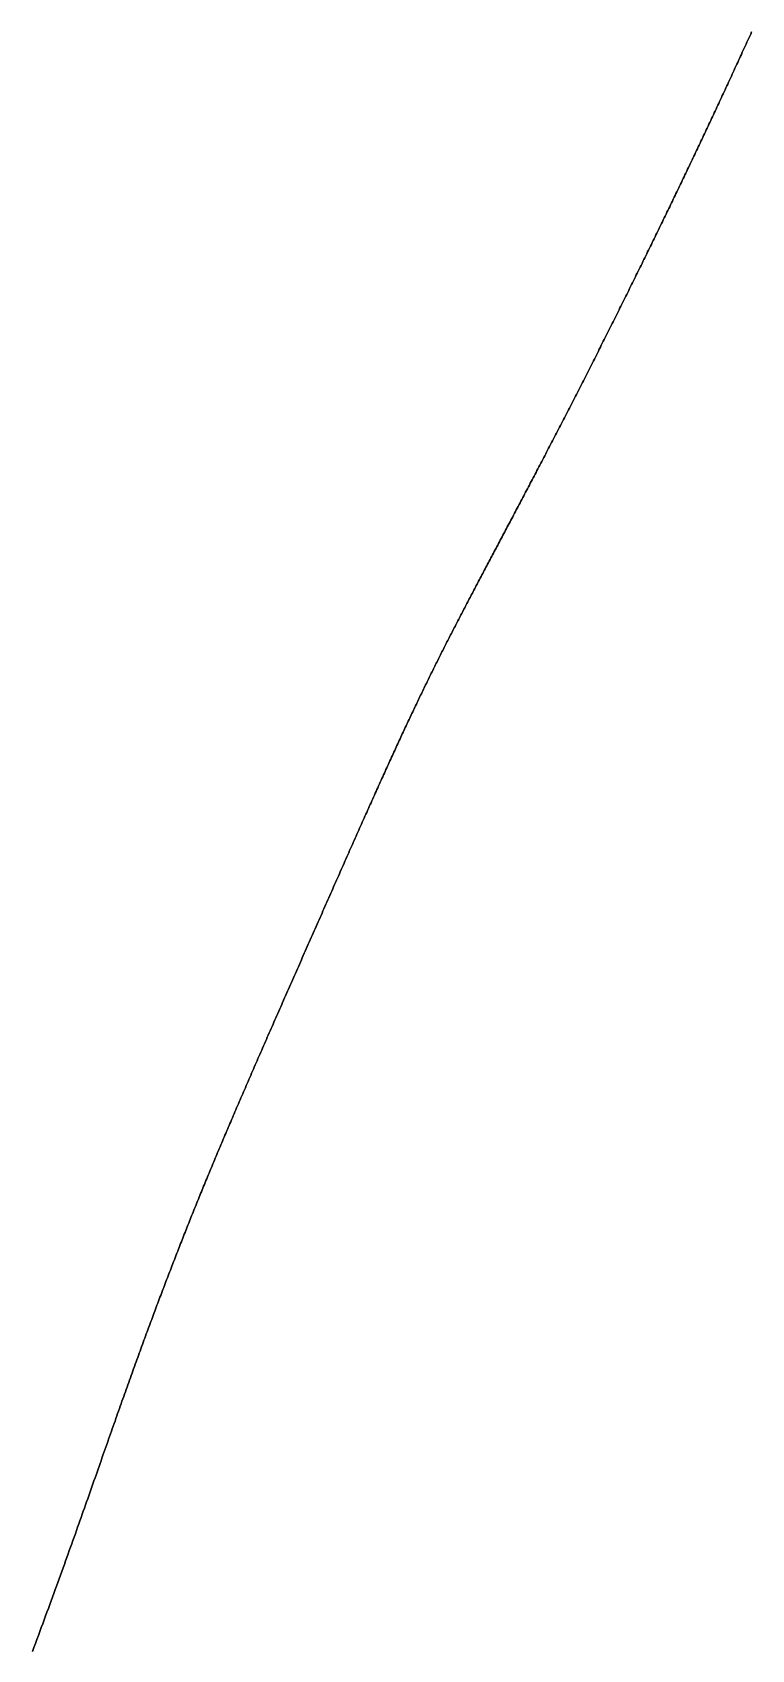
# Model space of a CAD drawing. Header units: inches. Extents: x 130170 to 284068, y 377793 to 804530.
# Drawn here: x 259587.8 to 259616.3, y 739371.6 to 739435.9 of the extents above; entities that cross this region are included whole.
import ezdxf

# ---------------------------------------------------------------- set-up
doc = ezdxf.new("R2010")
doc.units = ezdxf.units.IN
doc.header["$MEASUREMENT"] = 0
doc.layers.add('muni_il', color=7, linetype='Continuous')

msp = doc.modelspace()

# ---------------------------------------------------------------- linework, layer by layer
at = {"layer": 'muni_il'}
for points in [[(259587.757, 739371.545), (259587.817, 739371.704), (259587.877, 739371.863), (259587.936, 739372.02), (259587.995, 739372.177), (259588.053, 739372.333), (259588.111, 739372.489), (259588.168, 739372.643), (259588.225, 739372.797), (259588.282, 739372.95), (259588.338, 739373.102), (259588.394, 739373.253), (259588.449, 739373.404), (259588.504, 739373.553), (259588.558, 739373.702), (259588.612, 739373.85), (259588.666, 739373.997), (259588.719, 739374.142), (259588.772, 739374.287), (259588.824, 739374.432), (259588.876, 739374.575), (259588.927, 739374.717), (259588.978, 739374.858), (259589.029, 739374.999), (259589.079, 739375.138), (259589.128, 739375.276), (259589.178, 739375.414), (259589.226, 739375.551), (259589.275, 739375.686), (259589.323, 739375.821), (259589.371, 739375.955), (259589.418, 739376.088), (259589.465, 739376.219), (259589.511, 739376.35), (259589.557, 739376.48), (259589.603, 739376.609), (259589.648, 739376.738), (259589.693, 739376.865), (259589.738, 739376.991), (259589.782, 739377.117), (259589.826, 739377.241), (259589.87, 739377.365), (259589.913, 739377.488), (259589.956, 739377.609), (259589.998, 739377.73), (259590.041, 739377.85), (259590.083, 739377.97), (259590.124, 739378.088), (259590.165, 739378.206), (259590.206, 739378.322), (259590.247, 739378.438), (259590.287, 739378.553), (259590.327, 739378.668), (259590.367, 739378.781), (259590.407, 739378.894), (259590.446, 739379.006), (259590.485, 739379.117), (259590.524, 739379.227), (259590.562, 739379.337), (259590.6, 739379.446), (259590.638, 739379.554), (259590.676, 739379.662), (259590.714, 739379.768), (259590.751, 739379.875), (259590.788, 739379.98), (259590.825, 739380.085), (259590.861, 739380.189), (259590.898, 739380.292), (259590.934, 739380.395), (259590.97, 739380.497), (259591.005, 739380.598), (259591.041, 739380.699), (259591.076, 739380.799), (259591.112, 739380.899), (259591.146, 739380.998), (259591.181, 739381.096), (259591.216, 739381.194), (259591.251, 739381.291), (259591.285, 739381.388), (259591.319, 739381.484), (259591.353, 739381.58), (259591.387, 739381.675), (259591.421, 739381.77), (259591.454, 739381.864), (259591.487, 739381.957), (259591.521, 739382.05), (259591.554, 739382.143), (259591.587, 739382.235), (259591.62, 739382.327), (259591.652, 739382.418), (259591.685, 739382.509), (259591.717, 739382.599), (259591.75, 739382.689), (259591.782, 739382.779), (259591.814, 739382.868), (259591.846, 739382.956), (259591.878, 739383.045), (259591.91, 739383.132), (259591.942, 739383.22), (259591.973, 739383.307), (259592.005, 739383.394), (259592.036, 739383.48), (259592.067, 739383.566), (259592.099, 739383.652), (259592.13, 739383.737), (259592.161, 739383.822), (259592.192, 739383.906), (259592.223, 739383.991), (259592.254, 739384.075), (259592.285, 739384.158), (259592.315, 739384.241), (259592.346, 739384.325), (259592.376, 739384.407), (259592.407, 739384.49), (259592.437, 739384.572), (259592.468, 739384.654), (259592.498, 739384.735), (259592.528, 739384.816), (259592.558, 739384.897), (259592.588, 739384.978), (259592.618, 739385.059), (259592.648, 739385.139), (259592.678, 739385.219), (259592.708, 739385.298), (259592.738, 739385.378), (259592.768, 739385.457), (259592.798, 739385.536), (259592.827, 739385.615), (259592.857, 739385.694), (259592.887, 739385.772), (259592.916, 739385.85), (259592.946, 739385.928), (259592.975, 739386.006), (259593.005, 739386.083), (259593.034, 739386.161), (259593.064, 739386.238), (259593.093, 739386.315), (259593.122, 739386.392), (259593.152, 739386.468), (259593.181, 739386.545), (259593.21, 739386.621), (259593.24, 739386.697), (259593.269, 739386.773), (259593.298, 739386.849), (259593.327, 739386.925), (259593.356, 739387), (259593.386, 739387.076), (259593.415, 739387.151), (259593.444, 739387.226), (259593.473, 739387.301), (259593.502, 739387.376), (259593.532, 739387.451), (259593.561, 739387.526), (259593.59, 739387.6), (259593.619, 739387.675), (259593.648, 739387.749), (259593.677, 739387.823), (259593.707, 739387.898), (259593.736, 739387.972), (259593.765, 739388.046), (259593.794, 739388.12), (259593.823, 739388.193), (259593.853, 739388.267), (259593.882, 739388.341), (259593.911, 739388.415), (259593.941, 739388.488), (259593.97, 739388.562), (259593.999, 739388.636), (259594.029, 739388.709), (259594.058, 739388.783), (259594.087, 739388.856), (259594.117, 739388.93), (259594.146, 739389.003), (259594.176, 739389.076), (259594.206, 739389.15), (259594.235, 739389.223), (259594.265, 739389.296), (259594.295, 739389.37), (259594.324, 739389.443), (259594.354, 739389.517), (259594.384, 739389.59), (259594.414, 739389.664), (259594.444, 739389.737), (259594.474, 739389.811), (259594.504, 739389.884), (259594.534, 739389.958), (259594.564, 739390.032), (259594.595, 739390.105), (259594.625, 739390.179), (259594.655, 739390.253), (259594.686, 739390.327), (259594.716, 739390.401), (259594.747, 739390.475), (259594.778, 739390.549), (259594.808, 739390.623), (259594.839, 739390.698), (259594.87, 739390.772), (259594.901, 739390.846), (259594.932, 739390.921), (259594.963, 739390.996), (259594.995, 739391.071), (259595.026, 739391.146), (259595.057, 739391.221), (259595.089, 739391.296), (259595.12, 739391.371), (259595.152, 739391.447), (259595.184, 739391.522), (259595.216, 739391.598), (259595.248, 739391.674), (259595.28, 739391.75), (259595.312, 739391.826), (259595.344, 739391.902), (259595.377, 739391.978), (259595.409, 739392.055), (259595.442, 739392.132), (259595.474, 739392.209), (259595.507, 739392.286), (259595.54, 739392.363), (259595.573, 739392.441), (259595.606, 739392.518), (259595.639, 739392.596), (259595.672, 739392.674), (259595.706, 739392.752), (259595.739, 739392.83), (259595.773, 739392.909), (259595.807, 739392.987), (259595.841, 739393.066), (259595.875, 739393.145), (259595.909, 739393.225), (259595.943, 739393.304), (259595.977, 739393.384), (259596.012, 739393.464), (259596.046, 739393.544), (259596.081, 739393.624), (259596.115, 739393.704), (259596.15, 739393.785), (259596.185, 739393.866), (259596.22, 739393.947), (259596.255, 739394.028), (259596.291, 739394.109), (259596.326, 739394.191), (259596.362, 739394.273), (259596.397, 739394.355), (259596.433, 739394.437), (259596.469, 739394.519), (259596.505, 739394.602), (259596.541, 739394.685), (259596.577, 739394.768), (259596.613, 739394.851), (259596.649, 739394.934), (259596.686, 739395.018), (259596.722, 739395.102), (259596.759, 739395.186), (259596.796, 739395.27), (259596.833, 739395.354), (259596.87, 739395.439), (259596.907, 739395.523), (259596.944, 739395.608), (259596.981, 739395.693), (259597.018, 739395.779), (259597.056, 739395.864), (259597.093, 739395.95), (259597.131, 739396.035), (259597.168, 739396.121), (259597.206, 739396.207), (259597.244, 739396.294), (259597.282, 739396.38), (259597.32, 739396.467), (259597.358, 739396.553), (259597.396, 739396.64), (259597.434, 739396.727), (259597.472, 739396.814), (259597.511, 739396.901), (259597.549, 739396.989), (259597.588, 739397.076), (259597.626, 739397.164), (259597.665, 739397.251), (259597.703, 739397.339), (259597.742, 739397.427), (259597.781, 739397.515), (259597.82, 739397.603), (259597.858, 739397.692), (259597.897, 739397.78), (259597.936, 739397.868), (259597.975, 739397.957), (259598.014, 739398.045), (259598.053, 739398.134), (259598.092, 739398.223), (259598.131, 739398.311), (259598.17, 739398.4), (259598.21, 739398.489), (259598.249, 739398.578), (259598.288, 739398.667), (259598.327, 739398.756), (259598.366, 739398.845), (259598.406, 739398.934), (259598.445, 739399.023), (259598.484, 739399.112), (259598.523, 739399.201), (259598.562, 739399.29), (259598.602, 739399.379), (259598.641, 739399.468), (259598.68, 739399.557), (259598.719, 739399.646), (259598.759, 739399.735), (259598.798, 739399.824), (259598.837, 739399.912), (259598.876, 739400.001), (259598.915, 739400.09), (259598.954, 739400.179), (259598.994, 739400.267), (259599.033, 739400.356), (259599.072, 739400.444), (259599.111, 739400.533), (259599.15, 739400.621), (259599.189, 739400.709), (259599.228, 739400.797), (259599.267, 739400.885), (259599.305, 739400.973), (259599.344, 739401.061), (259599.383, 739401.149), (259599.421, 739401.236), (259599.46, 739401.324), (259599.499, 739401.411), (259599.537, 739401.498), (259599.576, 739401.585), (259599.614, 739401.672), (259599.652, 739401.758), (259599.69, 739401.845), (259599.729, 739401.931), (259599.767, 739402.017), (259599.805, 739402.103), (259599.843, 739402.189), (259599.88, 739402.275), (259599.918, 739402.36), (259599.956, 739402.445), (259599.994, 739402.53), (259600.031, 739402.615), (259600.069, 739402.7), (259600.106, 739402.784), (259600.143, 739402.868), (259600.18, 739402.952), (259600.217, 739403.036), (259600.254, 739403.119), (259600.291, 739403.202), (259600.328, 739403.285), (259600.365, 739403.368), (259600.401, 739403.451), (259600.438, 739403.533), (259600.474, 739403.615), (259600.511, 739403.697), (259600.547, 739403.778), (259600.583, 739403.859), (259600.619, 739403.94), (259600.655, 739404.021), (259600.691, 739404.101), (259600.726, 739404.182), (259600.762, 739404.261), (259600.797, 739404.341), (259600.833, 739404.42), (259600.868, 739404.499), (259600.903, 739404.578), (259600.938, 739404.657), (259600.973, 739404.735), (259601.008, 739404.812), (259601.042, 739404.89), (259601.077, 739404.967), (259601.111, 739405.044), (259601.146, 739405.121), (259601.18, 739405.197), (259601.214, 739405.274), (259601.248, 739405.349), (259601.282, 739405.425), (259601.315, 739405.5), (259601.349, 739405.575), (259601.383, 739405.649), (259601.416, 739405.724), (259601.449, 739405.798), (259601.483, 739405.871), (259601.516, 739405.945), (259601.549, 739406.018), (259601.581, 739406.09), (259601.614, 739406.163), (259601.647, 739406.235), (259601.679, 739406.307), (259601.712, 739406.378), (259601.744, 739406.45), (259601.776, 739406.52), (259601.808, 739406.591), (259601.84, 739406.661), (259601.872, 739406.731), (259601.903, 739406.801), (259601.935, 739406.871), (259601.967, 739406.94), (259601.998, 739407.008), (259602.03, 739407.077), (259602.061, 739407.145), (259602.092, 739407.213), (259602.123, 739407.281), (259602.154, 739407.348), (259602.185, 739407.415), (259602.215, 739407.482), (259602.246, 739407.549), (259602.277, 739407.615), (259602.307, 739407.681), (259602.337, 739407.747), (259602.368, 739407.812), (259602.398, 739407.877), (259602.428, 739407.942), (259602.458, 739408.007), (259602.488, 739408.071), (259602.518, 739408.135), (259602.548, 739408.199), (259602.577, 739408.263), (259602.607, 739408.326), (259602.636, 739408.389), (259602.666, 739408.452), (259602.695, 739408.515), (259602.725, 739408.577), (259602.754, 739408.639), (259602.783, 739408.701), (259602.812, 739408.763), (259602.841, 739408.825), (259602.87, 739408.886), (259602.899, 739408.947), (259602.928, 739409.008), (259602.957, 739409.069), (259602.986, 739409.129), (259603.015, 739409.189), (259603.043, 739409.25), (259603.072, 739409.309), (259603.101, 739409.369), (259603.129, 739409.429), (259603.158, 739409.488), (259603.186, 739409.547), (259603.215, 739409.606), (259603.243, 739409.665), (259603.271, 739409.724), (259603.3, 739409.783), (259603.328, 739409.841), (259603.356, 739409.899), (259603.385, 739409.957), (259603.413, 739410.015), (259603.441, 739410.073), (259603.47, 739410.131), (259603.498, 739410.189), (259603.526, 739410.246), (259603.554, 739410.304), (259603.582, 739410.361), (259603.61, 739410.418), (259603.639, 739410.475), (259603.667, 739410.532), (259603.695, 739410.589), (259603.723, 739410.646), (259603.751, 739410.703), (259603.78, 739410.76), (259603.808, 739410.816), (259603.836, 739410.873), (259603.864, 739410.929), (259603.892, 739410.986), (259603.921, 739411.042), (259603.949, 739411.099), (259603.977, 739411.155), (259604.006, 739411.211), (259604.034, 739411.268), (259604.062, 739411.324), (259604.091, 739411.38), (259604.119, 739411.436), (259604.148, 739411.493), (259604.176, 739411.549), (259604.205, 739411.605), (259604.233, 739411.661), (259604.262, 739411.717), (259604.291, 739411.774), (259604.319, 739411.83), (259604.348, 739411.886), (259604.377, 739411.942), (259604.406, 739411.999), (259604.435, 739412.055), (259604.464, 739412.112), (259604.493, 739412.168), (259604.522, 739412.224), (259604.551, 739412.281), (259604.58, 739412.338), (259604.609, 739412.394), (259604.639, 739412.451), (259604.668, 739412.508), (259604.697, 739412.565), (259604.727, 739412.622), (259604.757, 739412.679), (259604.786, 739412.736), (259604.816, 739412.793), (259604.846, 739412.85), (259604.876, 739412.908), (259604.906, 739412.965), (259604.936, 739413.023), (259604.966, 739413.081), (259604.996, 739413.139), (259605.026, 739413.196), (259605.057, 739413.255), (259605.087, 739413.313), (259605.118, 739413.371), (259605.148, 739413.43), (259605.179, 739413.488), (259605.21, 739413.547), (259605.241, 739413.606), (259605.272, 739413.665), (259605.303, 739413.724), (259605.334, 739413.783), (259605.365, 739413.843), (259605.397, 739413.902), (259605.428, 739413.962), (259605.46, 739414.022), (259605.491, 739414.082), (259605.523, 739414.142), (259605.555, 739414.203), (259605.587, 739414.263), (259605.619, 739414.324), (259605.651, 739414.385), (259605.684, 739414.446), (259605.716, 739414.507), (259605.749, 739414.569), (259605.781, 739414.63), (259605.814, 739414.692), (259605.847, 739414.754), (259605.88, 739414.817), (259605.913, 739414.879), (259605.946, 739414.942), (259605.979, 739415.004), (259606.012, 739415.067), (259606.046, 739415.131), (259606.079, 739415.194), (259606.113, 739415.258), (259606.147, 739415.321), (259606.181, 739415.385), (259606.215, 739415.449), (259606.249, 739415.514), (259606.283, 739415.578), (259606.317, 739415.643), (259606.352, 739415.708), (259606.386, 739415.773), (259606.421, 739415.839), (259606.455, 739415.904), (259606.49, 739415.97), (259606.525, 739416.036), (259606.56, 739416.102), (259606.595, 739416.169), (259606.63, 739416.236), (259606.666, 739416.302), (259606.701, 739416.369), (259606.737, 739416.437), (259606.772, 739416.504), (259606.808, 739416.572), (259606.844, 739416.64), (259606.88, 739416.708), (259606.916, 739416.776), (259606.952, 739416.845), (259606.988, 739416.913), (259607.025, 739416.982), (259607.061, 739417.051), (259607.098, 739417.121), (259607.134, 739417.19), (259607.171, 739417.26), (259607.208, 739417.33), (259607.245, 739417.4), (259607.282, 739417.47), (259607.319, 739417.541), (259607.356, 739417.611), (259607.393, 739417.682), (259607.43, 739417.753), (259607.468, 739417.825), (259607.505, 739417.896), (259607.543, 739417.968), (259607.581, 739418.04), (259607.618, 739418.112), (259607.656, 739418.184), (259607.694, 739418.256), (259607.732, 739418.329), (259607.77, 739418.401), (259607.808, 739418.474), (259607.846, 739418.547), (259607.884, 739418.621), (259607.923, 739418.694), (259607.961, 739418.767), (259608, 739418.841), (259608.038, 739418.915), (259608.077, 739418.989), (259608.115, 739419.063), (259608.154, 739419.138), (259608.193, 739419.212), (259608.232, 739419.287), (259608.27, 739419.362), (259608.309, 739419.436), (259608.348, 739419.511), (259608.387, 739419.587), (259608.426, 739419.662), (259608.465, 739419.737), (259608.505, 739419.813), (259608.544, 739419.889), (259608.583, 739419.965), (259608.622, 739420.04), (259608.662, 739420.117), (259608.701, 739420.193), (259608.74, 739420.269), (259608.78, 739420.345), (259608.819, 739420.422), (259608.859, 739420.499), (259608.898, 739420.575), (259608.938, 739420.652), (259608.977, 739420.729), (259609.017, 739420.806), (259609.057, 739420.883), (259609.096, 739420.96), (259609.136, 739421.037), (259609.176, 739421.115), (259609.215, 739421.192), (259609.255, 739421.27), (259609.294, 739421.347), (259609.334, 739421.425), (259609.374, 739421.502), (259609.414, 739421.58), (259609.453, 739421.658), (259609.493, 739421.736), (259609.533, 739421.813), (259609.573, 739421.891), (259609.612, 739421.969), (259609.652, 739422.047), (259609.692, 739422.125), (259609.732, 739422.203), (259609.771, 739422.281), (259609.811, 739422.36), (259609.851, 739422.438), (259609.89, 739422.516), (259609.93, 739422.594), (259609.97, 739422.672), (259610.009, 739422.751), (259610.049, 739422.829), (259610.088, 739422.907), (259610.128, 739422.985), (259610.168, 739423.064), (259610.207, 739423.142), (259610.247, 739423.22), (259610.286, 739423.298), (259610.326, 739423.376), (259610.365, 739423.455), (259610.404, 739423.533), (259610.444, 739423.611), (259610.483, 739423.689), (259610.522, 739423.767), (259610.562, 739423.846), (259610.601, 739423.924), (259610.64, 739424.002), (259610.679, 739424.08), (259610.718, 739424.158), (259610.757, 739424.236), (259610.796, 739424.314), (259610.835, 739424.392), (259610.874, 739424.47), (259610.913, 739424.547), (259610.952, 739424.625), (259610.991, 739424.703), (259611.03, 739424.781), (259611.068, 739424.859), (259611.107, 739424.936), (259611.146, 739425.014), (259611.184, 739425.091), (259611.223, 739425.169), (259611.261, 739425.246), (259611.3, 739425.323), (259611.338, 739425.401), (259611.376, 739425.478), (259611.415, 739425.555), (259611.453, 739425.632), (259611.491, 739425.709), (259611.529, 739425.786), (259611.567, 739425.863), (259611.605, 739425.94), (259611.643, 739426.017), (259611.681, 739426.094), (259611.719, 739426.17), (259611.756, 739426.247), (259611.794, 739426.324), (259611.832, 739426.4), (259611.87, 739426.476), (259611.907, 739426.553), (259611.945, 739426.629), (259611.982, 739426.705), (259612.019, 739426.781), (259612.057, 739426.857), (259612.094, 739426.933), (259612.131, 739427.009), (259612.168, 739427.085), (259612.206, 739427.161), (259612.243, 739427.237), (259612.28, 739427.312), (259612.317, 739427.388), (259612.354, 739427.464), (259612.39, 739427.539), (259612.427, 739427.615), (259612.464, 739427.69), (259612.501, 739427.765), (259612.537, 739427.84), (259612.574, 739427.916), (259612.61, 739427.991), (259612.647, 739428.066), (259612.683, 739428.141), (259612.72, 739428.216), (259612.756, 739428.291), (259612.792, 739428.365), (259612.829, 739428.44), (259612.865, 739428.515), (259612.901, 739428.59), (259612.937, 739428.664), (259612.973, 739428.739), (259613.009, 739428.813), (259613.045, 739428.888), (259613.081, 739428.962), (259613.117, 739429.037), (259613.153, 739429.111), (259613.189, 739429.186), (259613.225, 739429.26), (259613.26, 739429.334), (259613.296, 739429.409), (259613.332, 739429.483), (259613.368, 739429.557), (259613.403, 739429.631), (259613.439, 739429.705), (259613.474, 739429.78), (259613.51, 739429.854), (259613.545, 739429.928), (259613.581, 739430.002), (259613.616, 739430.076), (259613.652, 739430.15), (259613.687, 739430.224), (259613.723, 739430.299), (259613.758, 739430.373), (259613.793, 739430.447), (259613.829, 739430.521), (259613.864, 739430.595), (259613.899, 739430.669), (259613.935, 739430.743), (259613.97, 739430.818), (259614.005, 739430.892), (259614.041, 739430.966), (259614.076, 739431.041), (259614.111, 739431.115), (259614.146, 739431.189), (259614.182, 739431.264), (259614.217, 739431.338), (259614.252, 739431.413), (259614.287, 739431.487), (259614.323, 739431.562), (259614.358, 739431.636), (259614.393, 739431.711), (259614.428, 739431.786), (259614.464, 739431.861), (259614.499, 739431.936), (259614.534, 739432.011), (259614.57, 739432.086), (259614.605, 739432.161), (259614.64, 739432.236), (259614.676, 739432.311), (259614.711, 739432.386), (259614.746, 739432.462), (259614.782, 739432.537), (259614.817, 739432.613), (259614.853, 739432.689), (259614.888, 739432.764), (259614.923, 739432.84), (259614.959, 739432.916), (259614.995, 739432.992), (259615.03, 739433.069), (259615.066, 739433.145), (259615.101, 739433.221), (259615.137, 739433.298), (259615.173, 739433.375), (259615.208, 739433.451), (259615.244, 739433.528), (259615.28, 739433.605), (259615.316, 739433.683), (259615.352, 739433.76), (259615.388, 739433.837), (259615.424, 739433.915), (259615.46, 739433.993), (259615.496, 739434.071), (259615.532, 739434.149), (259615.568, 739434.227), (259615.604, 739434.305), (259615.64, 739434.384), (259615.676, 739434.462), (259615.713, 739434.541), (259615.749, 739434.62), (259615.786, 739434.699), (259615.822, 739434.778), (259615.859, 739434.858), (259615.895, 739434.938), (259615.932, 739435.017), (259615.968, 739435.097), (259616.005, 739435.177), (259616.042, 739435.258), (259616.079, 739435.338), (259616.116, 739435.419), (259616.153, 739435.5), (259616.19, 739435.581), (259616.227, 739435.662), (259616.264, 739435.743), (259616.301, 739435.825), (259616.338, 739435.907)], [(259616.338, 739435.907), (259616.301, 739435.825), (259616.264, 739435.743), (259616.227, 739435.662), (259616.19, 739435.581), (259616.153, 739435.5), (259616.116, 739435.419), (259616.079, 739435.338), (259616.042, 739435.258), (259616.005, 739435.177), (259615.968, 739435.097), (259615.932, 739435.017), (259615.895, 739434.938), (259615.859, 739434.858), (259615.822, 739434.778), (259615.786, 739434.699), (259615.749, 739434.62), (259615.713, 739434.541), (259615.676, 739434.462), (259615.64, 739434.384), (259615.604, 739434.305), (259615.568, 739434.227), (259615.532, 739434.149), (259615.496, 739434.071), (259615.46, 739433.993), (259615.424, 739433.915), (259615.388, 739433.837), (259615.352, 739433.76), (259615.316, 739433.683), (259615.28, 739433.605), (259615.244, 739433.528), (259615.208, 739433.451), (259615.173, 739433.375), (259615.137, 739433.298), (259615.101, 739433.221), (259615.066, 739433.145), (259615.03, 739433.069), (259614.995, 739432.992), (259614.959, 739432.916), (259614.923, 739432.84), (259614.888, 739432.764), (259614.853, 739432.689), (259614.817, 739432.613), (259614.782, 739432.537), (259614.746, 739432.462), (259614.711, 739432.386), (259614.676, 739432.311), (259614.64, 739432.236), (259614.605, 739432.161), (259614.57, 739432.086), (259614.534, 739432.011), (259614.499, 739431.936), (259614.464, 739431.861), (259614.428, 739431.786), (259614.393, 739431.711), (259614.358, 739431.636), (259614.323, 739431.562), (259614.287, 739431.487), (259614.252, 739431.413), (259614.217, 739431.338), (259614.182, 739431.264), (259614.146, 739431.189), (259614.111, 739431.115), (259614.076, 739431.041), (259614.041, 739430.966), (259614.005, 739430.892), (259613.97, 739430.818), (259613.935, 739430.743), (259613.899, 739430.669), (259613.864, 739430.595), (259613.829, 739430.521), (259613.793, 739430.447), (259613.758, 739430.373), (259613.723, 739430.299), (259613.687, 739430.224), (259613.652, 739430.15), (259613.616, 739430.076), (259613.581, 739430.002), (259613.545, 739429.928), (259613.51, 739429.854), (259613.474, 739429.78), (259613.439, 739429.705), (259613.403, 739429.631), (259613.368, 739429.557), (259613.332, 739429.483), (259613.296, 739429.409), (259613.26, 739429.334), (259613.225, 739429.26), (259613.189, 739429.186), (259613.153, 739429.111), (259613.117, 739429.037), (259613.081, 739428.962), (259613.045, 739428.888), (259613.009, 739428.813), (259612.973, 739428.739), (259612.937, 739428.664), (259612.901, 739428.59), (259612.865, 739428.515), (259612.829, 739428.44), (259612.792, 739428.365), (259612.756, 739428.291), (259612.72, 739428.216), (259612.683, 739428.141), (259612.647, 739428.066), (259612.61, 739427.991), (259612.574, 739427.916), (259612.537, 739427.84), (259612.501, 739427.765), (259612.464, 739427.69), (259612.427, 739427.615), (259612.39, 739427.539), (259612.354, 739427.464), (259612.317, 739427.388), (259612.28, 739427.312), (259612.243, 739427.237), (259612.206, 739427.161), (259612.168, 739427.085), (259612.131, 739427.009), (259612.094, 739426.933), (259612.057, 739426.857), (259612.019, 739426.781), (259611.982, 739426.705), (259611.945, 739426.629), (259611.907, 739426.553), (259611.87, 739426.476), (259611.832, 739426.4), (259611.794, 739426.324), (259611.756, 739426.247), (259611.719, 739426.17), (259611.681, 739426.094), (259611.643, 739426.017), (259611.605, 739425.94), (259611.567, 739425.863), (259611.529, 739425.786), (259611.491, 739425.709), (259611.453, 739425.632), (259611.415, 739425.555), (259611.376, 739425.478), (259611.338, 739425.401), (259611.3, 739425.323), (259611.261, 739425.246), (259611.223, 739425.169), (259611.184, 739425.091), (259611.146, 739425.014), (259611.107, 739424.936), (259611.068, 739424.859), (259611.03, 739424.781), (259610.991, 739424.703), (259610.952, 739424.625), (259610.913, 739424.547), (259610.874, 739424.47), (259610.835, 739424.392), (259610.796, 739424.314), (259610.757, 739424.236), (259610.718, 739424.158), (259610.679, 739424.08), (259610.64, 739424.002), (259610.601, 739423.924), (259610.562, 739423.846), (259610.522, 739423.767), (259610.483, 739423.689), (259610.444, 739423.611), (259610.404, 739423.533), (259610.365, 739423.455), (259610.326, 739423.376), (259610.286, 739423.298), (259610.247, 739423.22), (259610.207, 739423.142), (259610.168, 739423.064), (259610.128, 739422.985), (259610.088, 739422.907), (259610.049, 739422.829), (259610.009, 739422.751), (259609.97, 739422.672), (259609.93, 739422.594), (259609.89, 739422.516), (259609.851, 739422.438), (259609.811, 739422.36), (259609.771, 739422.281), (259609.732, 739422.203), (259609.692, 739422.125), (259609.652, 739422.047), (259609.612, 739421.969), (259609.573, 739421.891), (259609.533, 739421.813), (259609.493, 739421.736), (259609.453, 739421.658), (259609.414, 739421.58), (259609.374, 739421.502), (259609.334, 739421.425), (259609.294, 739421.347), (259609.255, 739421.27), (259609.215, 739421.192), (259609.176, 739421.115), (259609.136, 739421.037), (259609.096, 739420.96), (259609.057, 739420.883), (259609.017, 739420.806), (259608.977, 739420.729), (259608.938, 739420.652), (259608.898, 739420.575), (259608.859, 739420.499), (259608.819, 739420.422), (259608.78, 739420.345), (259608.74, 739420.269), (259608.701, 739420.193), (259608.662, 739420.117), (259608.622, 739420.04), (259608.583, 739419.965), (259608.544, 739419.889), (259608.505, 739419.813), (259608.465, 739419.737), (259608.426, 739419.662), (259608.387, 739419.587), (259608.348, 739419.511), (259608.309, 739419.436), (259608.27, 739419.362), (259608.232, 739419.287), (259608.193, 739419.212), (259608.154, 739419.138), (259608.115, 739419.063), (259608.077, 739418.989), (259608.038, 739418.915), (259608, 739418.841), (259607.961, 739418.767), (259607.923, 739418.694), (259607.884, 739418.621), (259607.846, 739418.547), (259607.808, 739418.474), (259607.77, 739418.401), (259607.732, 739418.329), (259607.694, 739418.256), (259607.656, 739418.184), (259607.618, 739418.112), (259607.581, 739418.04), (259607.543, 739417.968), (259607.505, 739417.896), (259607.468, 739417.825), (259607.43, 739417.753), (259607.393, 739417.682), (259607.356, 739417.611), (259607.319, 739417.541), (259607.282, 739417.47), (259607.245, 739417.4), (259607.208, 739417.33), (259607.171, 739417.26), (259607.134, 739417.19), (259607.098, 739417.121), (259607.061, 739417.051), (259607.025, 739416.982), (259606.988, 739416.913), (259606.952, 739416.845), (259606.916, 739416.776), (259606.88, 739416.708), (259606.844, 739416.64), (259606.808, 739416.572), (259606.772, 739416.504), (259606.737, 739416.437), (259606.701, 739416.369), (259606.666, 739416.302), (259606.63, 739416.236), (259606.595, 739416.169), (259606.56, 739416.102), (259606.525, 739416.036), (259606.49, 739415.97), (259606.455, 739415.904), (259606.421, 739415.839), (259606.386, 739415.773), (259606.352, 739415.708), (259606.317, 739415.643), (259606.283, 739415.578), (259606.249, 739415.514), (259606.215, 739415.449), (259606.181, 739415.385), (259606.147, 739415.321), (259606.113, 739415.258), (259606.079, 739415.194), (259606.046, 739415.131), (259606.012, 739415.067), (259605.979, 739415.004), (259605.946, 739414.942), (259605.913, 739414.879), (259605.88, 739414.817), (259605.847, 739414.754), (259605.814, 739414.692), (259605.781, 739414.63), (259605.749, 739414.569), (259605.716, 739414.507), (259605.684, 739414.446), (259605.651, 739414.385), (259605.619, 739414.324), (259605.587, 739414.263), (259605.555, 739414.203), (259605.523, 739414.142), (259605.491, 739414.082), (259605.46, 739414.022), (259605.428, 739413.962), (259605.397, 739413.902), (259605.365, 739413.843), (259605.334, 739413.783), (259605.303, 739413.724), (259605.272, 739413.665), (259605.241, 739413.606), (259605.21, 739413.547), (259605.179, 739413.488), (259605.148, 739413.43), (259605.118, 739413.371), (259605.087, 739413.313), (259605.057, 739413.255), (259605.026, 739413.196), (259604.996, 739413.139), (259604.966, 739413.081), (259604.936, 739413.023), (259604.906, 739412.965), (259604.876, 739412.908), (259604.846, 739412.85), (259604.816, 739412.793), (259604.786, 739412.736), (259604.757, 739412.679), (259604.727, 739412.622), (259604.697, 739412.565), (259604.668, 739412.508), (259604.639, 739412.451), (259604.609, 739412.394), (259604.58, 739412.338), (259604.551, 739412.281), (259604.522, 739412.224), (259604.493, 739412.168), (259604.464, 739412.112), (259604.435, 739412.055), (259604.406, 739411.999), (259604.377, 739411.942), (259604.348, 739411.886), (259604.319, 739411.83), (259604.291, 739411.774), (259604.262, 739411.717), (259604.233, 739411.661), (259604.205, 739411.605), (259604.176, 739411.549), (259604.148, 739411.493), (259604.119, 739411.436), (259604.091, 739411.38), (259604.062, 739411.324), (259604.034, 739411.268), (259604.006, 739411.211), (259603.977, 739411.155), (259603.949, 739411.099), (259603.921, 739411.042), (259603.892, 739410.986), (259603.864, 739410.929), (259603.836, 739410.873), (259603.808, 739410.816), (259603.78, 739410.76), (259603.751, 739410.703), (259603.723, 739410.646), (259603.695, 739410.589), (259603.667, 739410.532), (259603.639, 739410.475), (259603.61, 739410.418), (259603.582, 739410.361), (259603.554, 739410.304), (259603.526, 739410.246), (259603.498, 739410.189), (259603.47, 739410.131), (259603.441, 739410.073), (259603.413, 739410.015), (259603.385, 739409.957), (259603.356, 739409.899), (259603.328, 739409.841), (259603.3, 739409.783), (259603.271, 739409.724), (259603.243, 739409.665), (259603.215, 739409.606), (259603.186, 739409.547), (259603.158, 739409.488), (259603.129, 739409.429), (259603.101, 739409.369), (259603.072, 739409.309), (259603.043, 739409.25), (259603.015, 739409.189), (259602.986, 739409.129), (259602.957, 739409.069), (259602.928, 739409.008), (259602.899, 739408.947), (259602.87, 739408.886), (259602.841, 739408.825), (259602.812, 739408.763), (259602.783, 739408.701), (259602.754, 739408.639), (259602.725, 739408.577), (259602.695, 739408.515), (259602.666, 739408.452), (259602.636, 739408.389), (259602.607, 739408.326), (259602.577, 739408.263), (259602.548, 739408.199), (259602.518, 739408.135), (259602.488, 739408.071), (259602.458, 739408.007), (259602.428, 739407.942), (259602.398, 739407.877), (259602.368, 739407.812), (259602.337, 739407.747), (259602.307, 739407.681), (259602.277, 739407.615), (259602.246, 739407.549), (259602.215, 739407.482), (259602.185, 739407.415), (259602.154, 739407.348), (259602.123, 739407.281), (259602.092, 739407.213), (259602.061, 739407.145), (259602.03, 739407.077), (259601.998, 739407.008), (259601.967, 739406.94), (259601.935, 739406.871), (259601.903, 739406.801), (259601.872, 739406.731), (259601.84, 739406.661), (259601.808, 739406.591), (259601.776, 739406.52), (259601.744, 739406.45), (259601.712, 739406.378), (259601.679, 739406.307), (259601.647, 739406.235), (259601.614, 739406.163), (259601.581, 739406.09), (259601.549, 739406.018), (259601.516, 739405.945), (259601.483, 739405.871), (259601.449, 739405.798), (259601.416, 739405.724), (259601.383, 739405.649), (259601.349, 739405.575), (259601.315, 739405.5), (259601.282, 739405.425), (259601.248, 739405.349), (259601.214, 739405.274), (259601.18, 739405.197), (259601.146, 739405.121), (259601.111, 739405.044), (259601.077, 739404.967), (259601.042, 739404.89), (259601.008, 739404.812), (259600.973, 739404.735), (259600.938, 739404.657), (259600.903, 739404.578), (259600.868, 739404.499), (259600.833, 739404.42), (259600.797, 739404.341), (259600.762, 739404.261), (259600.726, 739404.182), (259600.691, 739404.101), (259600.655, 739404.021), (259600.619, 739403.94), (259600.583, 739403.859), (259600.547, 739403.778), (259600.511, 739403.697), (259600.474, 739403.615), (259600.438, 739403.533), (259600.401, 739403.451), (259600.365, 739403.368), (259600.328, 739403.285), (259600.291, 739403.202), (259600.254, 739403.119), (259600.217, 739403.036), (259600.18, 739402.952), (259600.143, 739402.868), (259600.106, 739402.784), (259600.069, 739402.7), (259600.031, 739402.615), (259599.994, 739402.53), (259599.956, 739402.445), (259599.918, 739402.36), (259599.88, 739402.275), (259599.843, 739402.189), (259599.805, 739402.103), (259599.767, 739402.017), (259599.729, 739401.931), (259599.69, 739401.845), (259599.652, 739401.758), (259599.614, 739401.672), (259599.576, 739401.585), (259599.537, 739401.498), (259599.499, 739401.411), (259599.46, 739401.324), (259599.421, 739401.236), (259599.383, 739401.149), (259599.344, 739401.061), (259599.305, 739400.973), (259599.267, 739400.885), (259599.228, 739400.797), (259599.189, 739400.709), (259599.15, 739400.621), (259599.111, 739400.533), (259599.072, 739400.444), (259599.033, 739400.356), (259598.994, 739400.267), (259598.954, 739400.179), (259598.915, 739400.09), (259598.876, 739400.001), (259598.837, 739399.912), (259598.798, 739399.824), (259598.759, 739399.735), (259598.719, 739399.646), (259598.68, 739399.557), (259598.641, 739399.468), (259598.602, 739399.379), (259598.562, 739399.29), (259598.523, 739399.201), (259598.484, 739399.112), (259598.445, 739399.023), (259598.406, 739398.934), (259598.366, 739398.845), (259598.327, 739398.756), (259598.288, 739398.667), (259598.249, 739398.578), (259598.21, 739398.489), (259598.17, 739398.4), (259598.131, 739398.311), (259598.092, 739398.223), (259598.053, 739398.134), (259598.014, 739398.045), (259597.975, 739397.957), (259597.936, 739397.868), (259597.897, 739397.78), (259597.858, 739397.692), (259597.82, 739397.603), (259597.781, 739397.515), (259597.742, 739397.427), (259597.703, 739397.339), (259597.665, 739397.251), (259597.626, 739397.164), (259597.588, 739397.076), (259597.549, 739396.989), (259597.511, 739396.901), (259597.472, 739396.814), (259597.434, 739396.727), (259597.396, 739396.64), (259597.358, 739396.553), (259597.32, 739396.467), (259597.282, 739396.38), (259597.244, 739396.294), (259597.206, 739396.207), (259597.168, 739396.121), (259597.131, 739396.035), (259597.093, 739395.95), (259597.056, 739395.864), (259597.018, 739395.779), (259596.981, 739395.693), (259596.944, 739395.608), (259596.907, 739395.523), (259596.87, 739395.439), (259596.833, 739395.354), (259596.796, 739395.27), (259596.759, 739395.186), (259596.722, 739395.102), (259596.686, 739395.018), (259596.649, 739394.934), (259596.613, 739394.851), (259596.577, 739394.768), (259596.541, 739394.685), (259596.505, 739394.602), (259596.469, 739394.519), (259596.433, 739394.437), (259596.397, 739394.355), (259596.362, 739394.273), (259596.326, 739394.191), (259596.291, 739394.109), (259596.255, 739394.028), (259596.22, 739393.947), (259596.185, 739393.866), (259596.15, 739393.785), (259596.115, 739393.704), (259596.081, 739393.624), (259596.046, 739393.544), (259596.012, 739393.464), (259595.977, 739393.384), (259595.943, 739393.304), (259595.909, 739393.225), (259595.875, 739393.145), (259595.841, 739393.066), (259595.807, 739392.987), (259595.773, 739392.909), (259595.739, 739392.83), (259595.706, 739392.752), (259595.672, 739392.674), (259595.639, 739392.596), (259595.606, 739392.518), (259595.573, 739392.441), (259595.54, 739392.363), (259595.507, 739392.286), (259595.474, 739392.209), (259595.442, 739392.132), (259595.409, 739392.055), (259595.377, 739391.978), (259595.344, 739391.902), (259595.312, 739391.826), (259595.28, 739391.75), (259595.248, 739391.674), (259595.216, 739391.598), (259595.184, 739391.522), (259595.152, 739391.447), (259595.12, 739391.371), (259595.089, 739391.296), (259595.057, 739391.221), (259595.026, 739391.146), (259594.995, 739391.071), (259594.963, 739390.996), (259594.932, 739390.921), (259594.901, 739390.846), (259594.87, 739390.772), (259594.839, 739390.698), (259594.808, 739390.623), (259594.778, 739390.549), (259594.747, 739390.475), (259594.716, 739390.401), (259594.686, 739390.327), (259594.655, 739390.253), (259594.625, 739390.179), (259594.595, 739390.105), (259594.564, 739390.032), (259594.534, 739389.958), (259594.504, 739389.884), (259594.474, 739389.811), (259594.444, 739389.737), (259594.414, 739389.664), (259594.384, 739389.59), (259594.354, 739389.517), (259594.324, 739389.443), (259594.295, 739389.37), (259594.265, 739389.296), (259594.235, 739389.223), (259594.206, 739389.15), (259594.176, 739389.076), (259594.146, 739389.003), (259594.117, 739388.93), (259594.087, 739388.856), (259594.058, 739388.783), (259594.029, 739388.709), (259593.999, 739388.636), (259593.97, 739388.562), (259593.941, 739388.488), (259593.911, 739388.415), (259593.882, 739388.341), (259593.853, 739388.267), (259593.823, 739388.193), (259593.794, 739388.12), (259593.765, 739388.046), (259593.736, 739387.972), (259593.707, 739387.898), (259593.677, 739387.823), (259593.648, 739387.749), (259593.619, 739387.675), (259593.59, 739387.6), (259593.561, 739387.526), (259593.532, 739387.451), (259593.502, 739387.376), (259593.473, 739387.301), (259593.444, 739387.226), (259593.415, 739387.151), (259593.386, 739387.076), (259593.356, 739387), (259593.327, 739386.925), (259593.298, 739386.849), (259593.269, 739386.773), (259593.24, 739386.697), (259593.21, 739386.621), (259593.181, 739386.545), (259593.152, 739386.468), (259593.122, 739386.392), (259593.093, 739386.315), (259593.064, 739386.238), (259593.034, 739386.161), (259593.005, 739386.083), (259592.975, 739386.006), (259592.946, 739385.928), (259592.916, 739385.85), (259592.887, 739385.772), (259592.857, 739385.694), (259592.827, 739385.615), (259592.798, 739385.536), (259592.768, 739385.457), (259592.738, 739385.378), (259592.708, 739385.298), (259592.678, 739385.219), (259592.648, 739385.139), (259592.618, 739385.059), (259592.588, 739384.978), (259592.558, 739384.897), (259592.528, 739384.816), (259592.498, 739384.735), (259592.468, 739384.654), (259592.437, 739384.572), (259592.407, 739384.49), (259592.376, 739384.407), (259592.346, 739384.325), (259592.315, 739384.241), (259592.285, 739384.158), (259592.254, 739384.075), (259592.223, 739383.991), (259592.192, 739383.906), (259592.161, 739383.822), (259592.13, 739383.737), (259592.099, 739383.652), (259592.067, 739383.566), (259592.036, 739383.48), (259592.005, 739383.394), (259591.973, 739383.307), (259591.942, 739383.22), (259591.91, 739383.132), (259591.878, 739383.045), (259591.846, 739382.956), (259591.814, 739382.868), (259591.782, 739382.779), (259591.75, 739382.689), (259591.717, 739382.599), (259591.685, 739382.509), (259591.652, 739382.418), (259591.62, 739382.327), (259591.587, 739382.235), (259591.554, 739382.143), (259591.521, 739382.05), (259591.487, 739381.957), (259591.454, 739381.864), (259591.421, 739381.77), (259591.387, 739381.675), (259591.353, 739381.58), (259591.319, 739381.484), (259591.285, 739381.388), (259591.251, 739381.291), (259591.216, 739381.194), (259591.181, 739381.096), (259591.146, 739380.998), (259591.112, 739380.899), (259591.076, 739380.799), (259591.041, 739380.699), (259591.005, 739380.598), (259590.97, 739380.497), (259590.934, 739380.395), (259590.898, 739380.292), (259590.861, 739380.189), (259590.825, 739380.085), (259590.788, 739379.98), (259590.751, 739379.875), (259590.714, 739379.768), (259590.676, 739379.662), (259590.638, 739379.554), (259590.6, 739379.446), (259590.562, 739379.337), (259590.524, 739379.227), (259590.485, 739379.117), (259590.446, 739379.006), (259590.407, 739378.894), (259590.367, 739378.781), (259590.327, 739378.668), (259590.287, 739378.553), (259590.247, 739378.438), (259590.206, 739378.322), (259590.165, 739378.206), (259590.124, 739378.088), (259590.083, 739377.97), (259590.041, 739377.85), (259589.998, 739377.73), (259589.956, 739377.609), (259589.913, 739377.488), (259589.87, 739377.365), (259589.826, 739377.241), (259589.782, 739377.117), (259589.738, 739376.991), (259589.693, 739376.865), (259589.648, 739376.738), (259589.603, 739376.609), (259589.557, 739376.48), (259589.511, 739376.35), (259589.465, 739376.219), (259589.418, 739376.088), (259589.371, 739375.955), (259589.323, 739375.821), (259589.275, 739375.686), (259589.226, 739375.551), (259589.178, 739375.414), (259589.128, 739375.276), (259589.079, 739375.138), (259589.029, 739374.999), (259588.978, 739374.858), (259588.927, 739374.717), (259588.876, 739374.575), (259588.824, 739374.432), (259588.772, 739374.287), (259588.719, 739374.142), (259588.666, 739373.997), (259588.612, 739373.85), (259588.558, 739373.702), (259588.504, 739373.553), (259588.449, 739373.404), (259588.394, 739373.253), (259588.338, 739373.102), (259588.282, 739372.95), (259588.225, 739372.797), (259588.168, 739372.643), (259588.111, 739372.489), (259588.053, 739372.333), (259587.995, 739372.177), (259587.936, 739372.02), (259587.877, 739371.863), (259587.817, 739371.704), (259587.757, 739371.545)]]:
    msp.add_lwpolyline(points, dxfattribs=at)

doc.saveas('drawing.dxf')
